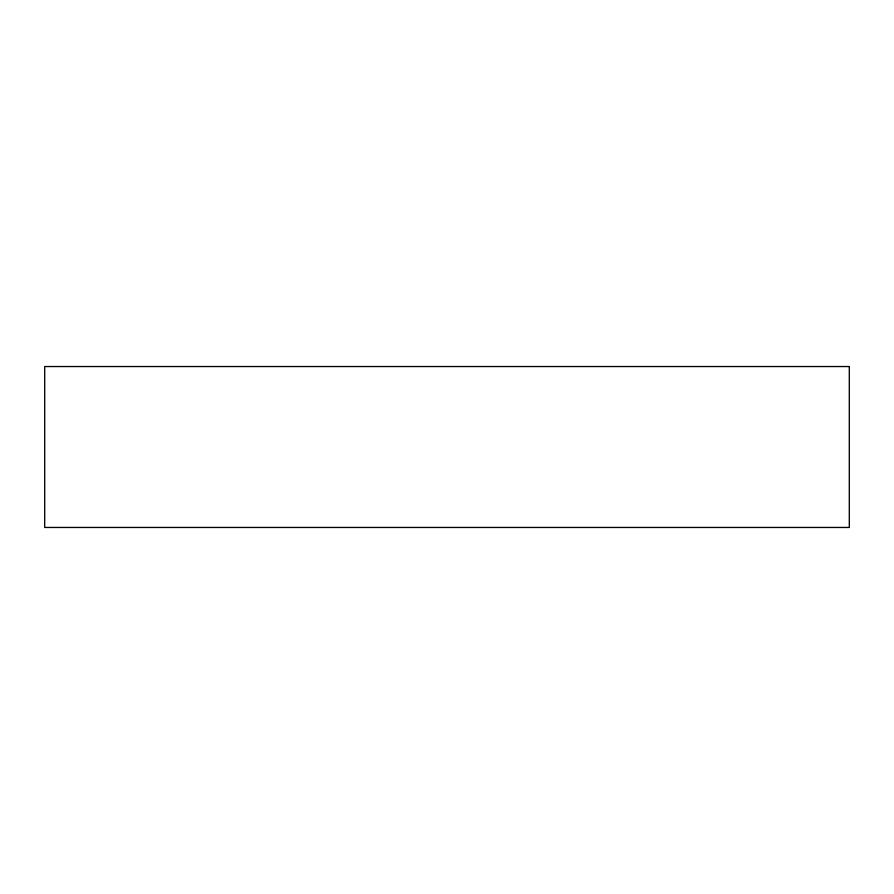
<?xml version="1.0" encoding="UTF-8"?>
<svg xmlns="http://www.w3.org/2000/svg" width="894" height="894" viewBox="0 0 894 894"><rect width="100%" height="100%" fill="white"/><g stroke="black" fill="none" stroke-linecap="round" stroke-linejoin="round"><path stroke-width="1.34" d="M849.3 366.54L44.7 366.54L44.7 527.46L849.3 527.46L849.3 366.54"/></g></svg>
